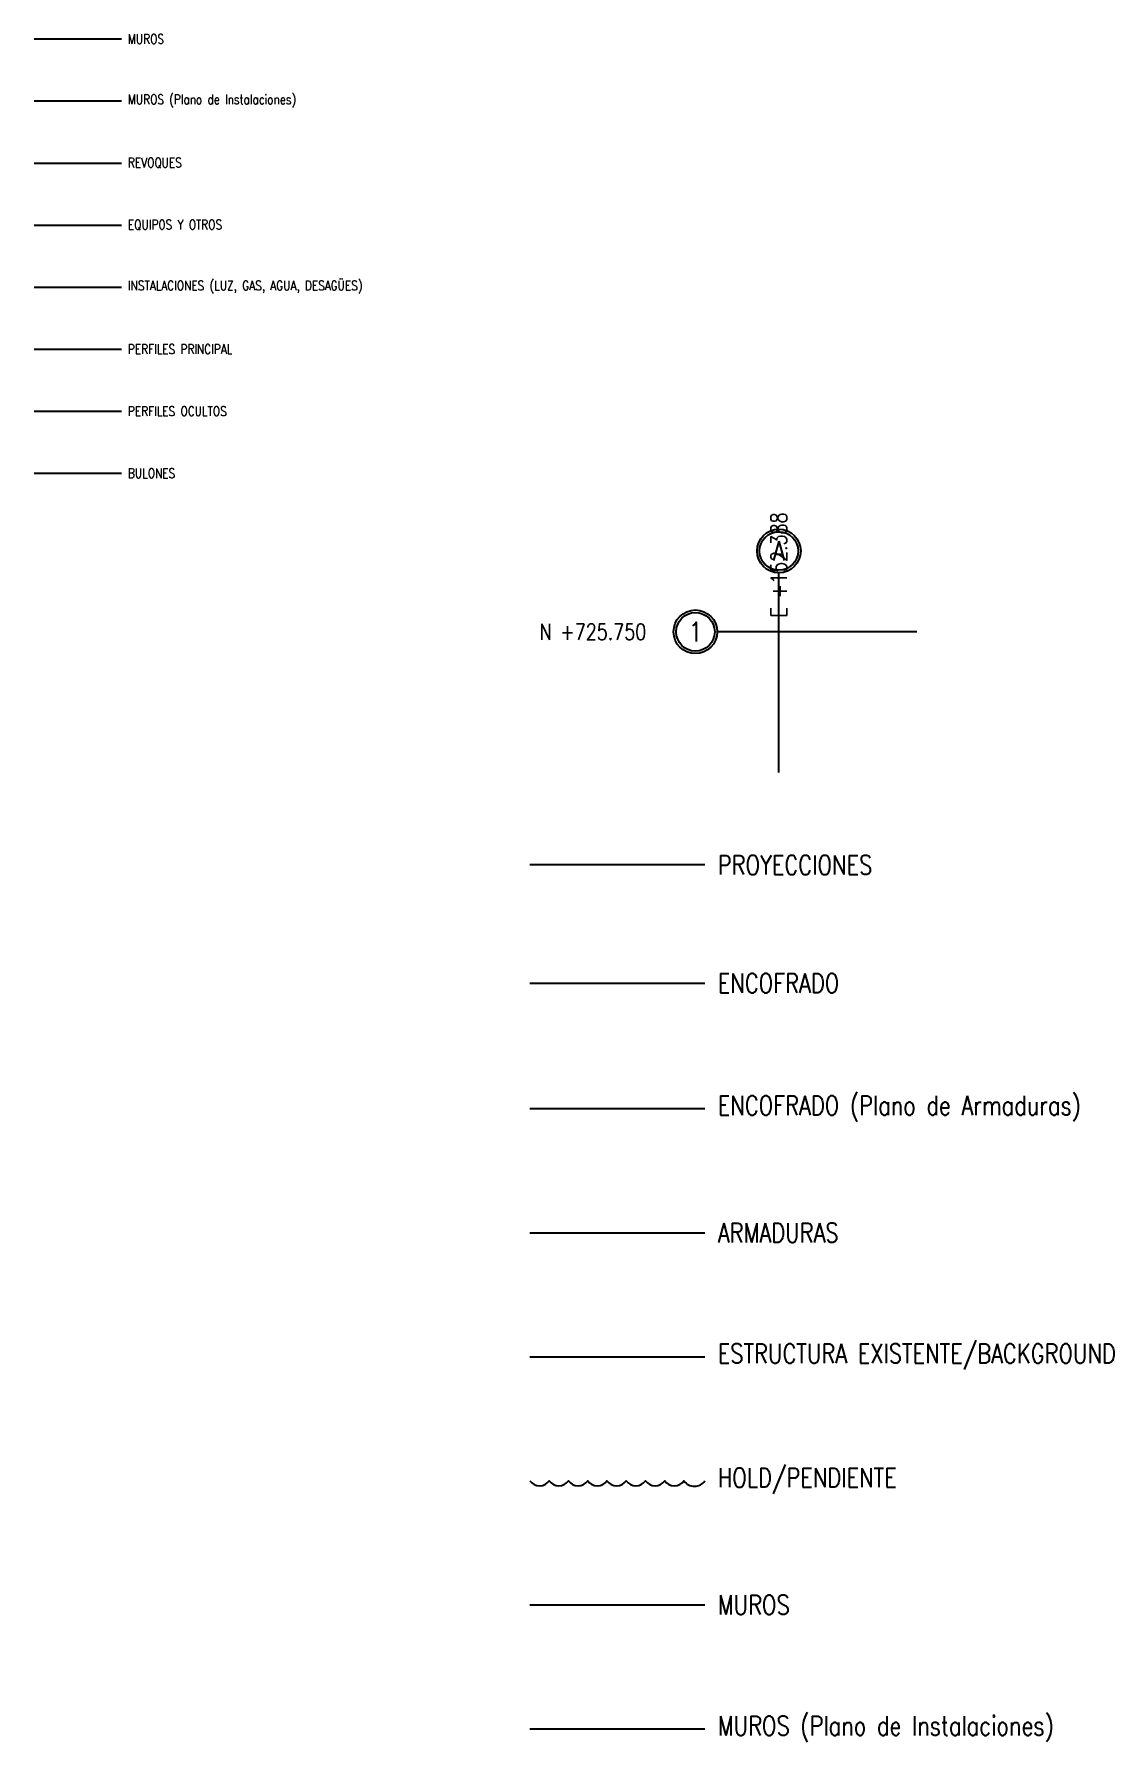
# Model space of a CAD drawing. Header units: millimetres. Extents: x -940 to 1351, y -586 to 711.
# Drawn here: x -925.68 to -908.86, y 612.08 to 638.67 of the extents above; entities that cross this region are included whole.
import ezdxf

# ---------------------------------------------------------------- set-up
doc = ezdxf.new("R2010")
doc.units = ezdxf.units.MM
doc.linetypes.add('CENTER', pattern=[50.8, 31.75, -6.35, 6.35, -6.35])
doc.linetypes.add('HIDDEN', pattern=[9.525, 6.35, -3.175])
for name, color, linetype in [('CI-Armaduras', 4, 'Continuous'), ('CI-Encofrado-g', 4, 'Continuous'), ('CI-Encofrados', 2, 'Continuous'), ('CI-Equipamiento', 253, 'Continuous'), ('CI-I.S. Agua Caliente', 6, 'Continuous'), ('CI-Mampostería', 4, 'Continuous'), ('CI-Proyecciones', 1, 'HIDDEN'), ('CI-Revoques', 2, 'Continuous'), ('ES-Perfil-Oculto', 1, 'HIDDEN'), ('ES-Perfiles-f', 2, 'Continuous'), ('ES-Perfiles-g', 4, 'Continuous'), ('GE-Background', 252, 'Continuous'), ('GE-Ejes', 1, 'CENTER'), ('GE-Titulos', 4, 'Continuous'), ('PENDIENTE', 6, 'Continuous')]:
    doc.layers.add(name, color=color, linetype=linetype)
doc.styles.add('Romans', font='romans.shx', dxfattribs={"width": 0.8})
doc.styles.add('Romans PF', font='romans.shx', dxfattribs={"width": 0.8})

msp = doc.modelspace()

# ---------------------------------------------------------------- linework, layer by layer
at = {"layer": 'CI-Armaduras'}
msp.add_line((-917.955, 620.006), (-915.229, 620.006), dxfattribs=at)
at = {"layer": 'CI-Encofrado-g'}
msp.add_line((-917.955, 623.892), (-915.229, 623.892), dxfattribs=at)
at = {"layer": 'CI-Encofrados'}
msp.add_line((-917.955, 621.938), (-915.229, 621.938), dxfattribs=at)
at = {"layer": 'CI-Equipamiento'}
msp.add_line((-925.679, 635.697), (-924.317, 635.697), dxfattribs=at)
at = {"layer": 'CI-I.S. Agua Caliente'}
msp.add_line((-925.679, 634.731), (-924.317, 634.731), dxfattribs=at)
at = {"layer": 'CI-Mampostería'}
for p, q in [((-925.679, 638.595), (-924.317, 638.595)), ((-917.955, 614.21), (-915.229, 614.21))]:
    msp.add_line(p, q, dxfattribs=at)
at = {"layer": 'CI-Proyecciones', "ltscale": 100}
msp.add_line((-915.229, 625.732), (-917.955, 625.732), dxfattribs=at)
at = {"layer": 'CI-Revoques'}
for p, q in [((-925.679, 637.629), (-924.317, 637.629)), ((-925.679, 636.663), (-924.317, 636.663)), ((-917.955, 612.278), (-915.229, 612.278))]:
    msp.add_line(p, q, dxfattribs=at)
at = {"layer": 'ES-Perfil-Oculto', "ltscale": 50}
msp.add_line((-925.679, 632.799), (-924.317, 632.799), dxfattribs=at)
at = {"layer": 'ES-Perfiles-f'}
msp.add_line((-925.679, 631.833), (-924.317, 631.833), dxfattribs=at)
at = {"layer": 'ES-Perfiles-g'}
msp.add_line((-925.679, 633.765), (-924.317, 633.765), dxfattribs=at)
at = {"layer": 'GE-Background'}
msp.add_line((-917.955, 618.074), (-915.229, 618.074), dxfattribs=at)
at = {"layer": 'GE-Ejes', "ltscale": 1000}
for p, q in [((-914.077, 627.171), (-914.077, 630.282)), ((-911.926, 629.363), (-915.037, 629.363))]:
    msp.add_line(p, q, dxfattribs=at)
at = {"layer": 'GE-Ejes', "color": 3, "linetype": 'ByBlock'}
for centre, radius in [((-914.077, 630.622), 0.34), ((-914.077, 630.622), 0.3), ((-915.377, 629.363), 0.34), ((-915.377, 629.363), 0.3)]:
    msp.add_circle(centre, radius, dxfattribs=at)
at = {"layer": 'PENDIENTE'}
msp.add_lwpolyline([(-917.955, 616.142, 0.520567), (-917.655, 616.142, 0.520567), (-917.355, 616.142, 0.520567), (-917.055, 616.142, 0.520567), (-916.755, 616.142, 0.520567), (-916.455, 616.142, 0.520567), (-916.155, 616.142, 0.520567), (-915.855, 616.142, 0.520567), (-915.555, 616.142, 0.520567), (-915.229, 616.142, 0.520567)], format="xyb", dxfattribs=at)

# ---------------------------------------------------------------- texts
at = {"layer": 'GE-Ejes', "color": 2, "insert": (-914.077, 631.222), "char_height": 0.25, "attachment_point": 6, "rotation": 90, "style": 'Romans'}
msp.add_mtext('E +152.388', dxfattribs=at)
at = {"layer": 'GE-Ejes', "color": 3, "char_height": 0.3, "width": 0.26667, "attachment_point": 5, "style": 'Romans'}
for s, insert in [('A', (-914.077, 630.622)), ('1', (-915.377, 629.363))]:
    msp.add_mtext(s, dxfattribs=dict(at, insert=insert))
at = {"layer": 'GE-Ejes', "color": 2, "insert": (-915.977, 629.363), "char_height": 0.25, "attachment_point": 4, "style": 'Romans'}
msp.add_mtext('\\pi-1.8286;N +725.750', dxfattribs=at)
at = {"layer": 'GE-Titulos', "attachment_point": 4, "line_spacing_factor": 1.200001, "style": 'Romans PF'}
for s, insert, char_height, width in [('{\\H0.75x;MUROS}', (-924.217, 638.595), 0.2, 14.27112), ('{\\H0.75x;MUROS (Plano de Instalaciones)}', (-924.217, 637.629), 0.2, 14.27112), ('{\\H0.75x;REVOQUES}', (-924.217, 636.663), 0.2, 14.27112), ('{\\H0.75x;EQUIPOS Y OTROS}', (-924.217, 635.697), 0.2, 14.27112), ('{\\H0.75x;INSTALACIONES (LUZ, GAS, AGUA, DESAGÜES)}', (-924.217, 634.731), 0.2, 14.27112), ('{\\H0.75x;PERFILES PRINCIPAL}', (-924.217, 633.765), 0.2, 14.27112), ('{\\H0.75x;PERFILES OCULTOS}', (-924.217, 632.799), 0.2, 14.27112), ('{\\H0.75x;BULONES}', (-924.217, 631.833), 0.2, 14.27112), ('{\\H0.75x;PROYECCIONES}', (-915.029, 625.732), 0.4, 28.54223), ('{\\H0.75x;ENCOFRADO}', (-915.029, 623.892), 0.4, 28.54223), ('{\\H0.75x;ENCOFRADO (Plano de Armaduras)}', (-915.029, 621.938), 0.4, 28.54223), ('{\\H0.75x;ARMADURAS}', (-915.029, 620.006), 0.4, 28.54223), ('{\\H0.75x;ESTRUCTURA EXISTENTE/BACKGROUND}', (-915.029, 618.074), 0.4, 28.54223), ('{\\H0.75x;HOLD/PENDIENTE}', (-915.029, 616.142), 0.4, 28.54223), ('{\\H0.75x;MUROS}', (-915.029, 614.21), 0.4, 28.54223), ('{\\H0.75x;MUROS (Plano de Instalaciones)}', (-915.029, 612.278), 0.4, 28.54223)]:
    msp.add_mtext(s, dxfattribs=dict(at, insert=insert, char_height=char_height, width=width))

doc.saveas('drawing.dxf')
